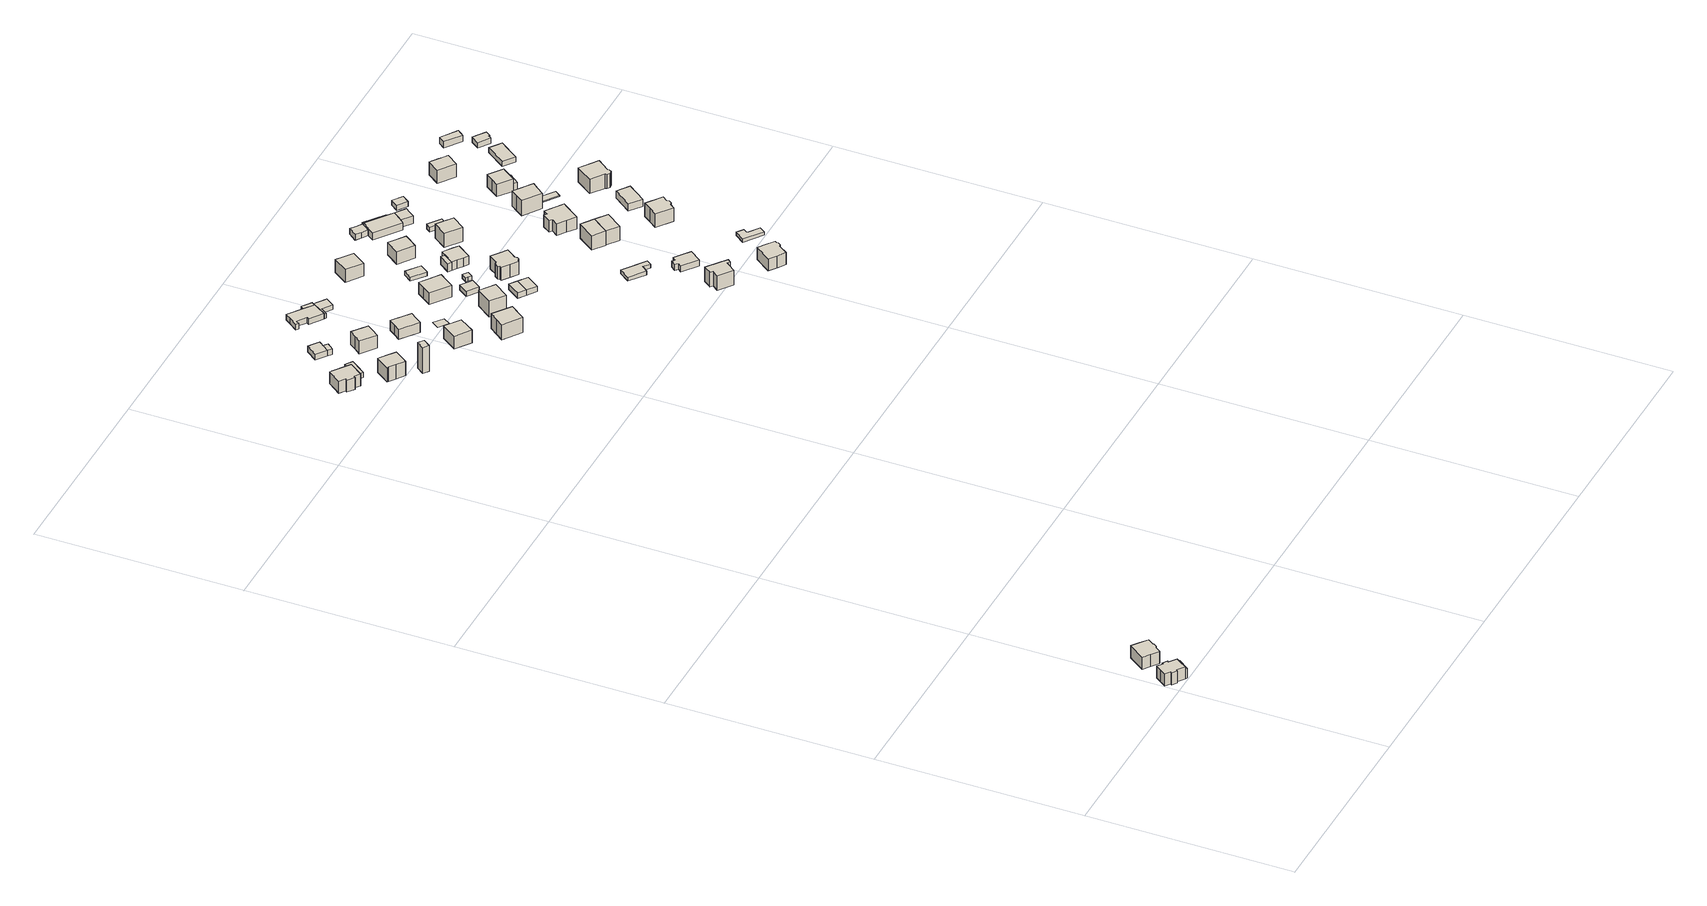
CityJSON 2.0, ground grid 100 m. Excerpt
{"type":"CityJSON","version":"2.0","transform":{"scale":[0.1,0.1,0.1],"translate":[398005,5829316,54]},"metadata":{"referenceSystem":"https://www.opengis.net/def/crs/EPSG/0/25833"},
"CityObjects":{
"building1":{"type":"Building","attributes":{"Gemeindeschluessel":"11000003","BezugspunktDach":"2200","function":"31001_1010","measuredHeight":8.02,"storeysAboveGround":1},"address":[{"country":"Germany","locality":"Berlin","thoroughfareNumber":"3","thoroughfareName":"Straße 64"}],"geometry":[{"type":"Solid","lod":"1","boundaries":[[[[0,1,2,3,4,5,6,7,8,9,10,11,12,13]],[[14,15,16,17,18,19,20,21,22,23,24,25,26,27]],[[14,27,13,12]],[[15,14,12,11]],[[16,15,11,10]],[[17,16,10,9]],[[18,17,9,8]],[[19,18,8,7]],[[20,19,7,6]],[[21,20,6,5]],[[22,21,5,4]],[[23,22,4,3]],[[24,23,3,2]],[[25,24,2,1]],[[26,25,1,0]],[[27,26,0,13]]]]}]},
"building2":{"type":"Building","attributes":{"Gemeindeschluessel":"11000003","BezugspunktDach":"2200","function":"51009_1610","measuredHeight":5.24,"storeysAboveGround":0},"address":[{"country":"Germany","locality":"Berlin"}],"geometry":[{"type":"Solid","lod":"1","boundaries":[[[[28,29,30,31]],[[32,33,34,35]],[[32,35,31,30]],[[33,32,30,29]],[[34,33,29,28]],[[35,34,28,31]]]]}]},
"building3":{"type":"Building","attributes":{"Gemeindeschluessel":"11000003","BezugspunktDach":"2200","function":"31001_1010","measuredHeight":7.69,"storeysAboveGround":1},"address":[{"country":"Germany","locality":"Berlin","thoroughfareNumber":"26","thoroughfareName":"Straße 70"}],"geometry":[{"type":"Solid","lod":"1","boundaries":[[[[36,37,38,39,40,41,42,43,44,45]],[[46,47,48,49,50,51,52,53,54,55]],[[46,55,45,44]],[[47,46,44,43]],[[48,47,43,42]],[[49,48,42,41]],[[50,49,41,40]],[[51,50,40,39]],[[52,51,39,38]],[[53,52,38,37]],[[54,53,37,36]],[[55,54,36,45]]]]}]},
"building4":{"type":"Building","attributes":{"Gemeindeschluessel":"11000003","BezugspunktDach":"2200","function":"31001_1010","measuredHeight":7,"storeysAboveGround":2},"address":[{"country":"Germany","locality":"Berlin","thoroughfareNumber":"57","thoroughfareName":"Straße 73"}],"geometry":[{"type":"Solid","lod":"1","boundaries":[[[[56,57,58,59,60,61,62,63,64,65,66]],[[67,68,69,70,71,72,73,74,75,76,77]],[[67,77,66,65]],[[68,67,65,64]],[[69,68,64,63]],[[70,69,63,62]],[[71,70,62,61]],[[72,71,61,60]],[[73,72,60,59]],[[74,73,59,58]],[[75,74,58,57]],[[76,75,57,56]],[[77,76,56,66]]]]}]},
"building5":{"type":"Building","attributes":{"Gemeindeschluessel":"11000003","BezugspunktDach":"2200","function":"51009_1610","measuredHeight":2.75,"storeysAboveGround":0},"address":[{"country":"Germany","locality":"Berlin"}],"geometry":[{"type":"Solid","lod":"1","boundaries":[[[[78,79,80,81]],[[82,83,69,68]],[[82,68,81,80]],[[83,82,80,79]],[[69,83,79,78]],[[68,69,78,81]]]]}]},
"building6":{"type":"Building","attributes":{"Gemeindeschluessel":"11000003","BezugspunktDach":"2200","function":"31001_2463","measuredHeight":2.77,"storeysAboveGround":1},"address":[{"country":"Germany","locality":"Berlin","thoroughfareNumber":"57 (3)","thoroughfareName":"Straße 73"}],"geometry":[{"type":"Solid","lod":"1","boundaries":[[[[84,85,86,87,79,78,88,89]],[[70,69,83,90,91,92,93,71]],[[70,71,89,88]],[[69,70,88,78]],[[83,69,78,79]],[[90,83,79,87]],[[91,90,87,86]],[[92,91,86,85]],[[93,92,85,84]],[[71,93,84,89]]]]}]},
"building7":{"type":"Building","attributes":{"Gemeindeschluessel":"11000003","BezugspunktDach":"2200","function":"31001_1010","measuredHeight":7.8,"storeysAboveGround":1},"address":[{"country":"Germany","locality":"Berlin","thoroughfareNumber":"59A","thoroughfareName":"Straße 73"}],"geometry":[{"type":"Solid","lod":"1","boundaries":[[[[94,95,96,97,98,99,100,101]],[[102,103,104,105,106,107,108,109]],[[102,109,101,100]],[[103,102,100,99]],[[104,103,99,98]],[[105,104,98,97]],[[106,105,97,96]],[[107,106,96,95]],[[108,107,95,94]],[[109,108,94,101]]]]}]},
"building8":{"type":"Building","attributes":{"Gemeindeschluessel":"11000003","BezugspunktDach":"2200","function":"31001_2463","measuredHeight":13.77,"storeysAboveGround":1},"address":[{"country":"Germany","locality":"Berlin","thoroughfareNumber":"61 (1)","thoroughfareName":"Straße 73"}],"geometry":[{"type":"Solid","lod":"1","boundaries":[[[[110,111,112,113]],[[114,115,116,117]],[[114,117,113,112]],[[115,114,112,111]],[[116,115,111,110]],[[117,116,110,113]]]]}]},
"building9":{"type":"Building","attributes":{"Gemeindeschluessel":"11000003","function":"31001_2723"},"address":[{"country":"Germany","locality":"Berlin","thoroughfareNumber":"57 (4)","thoroughfareName":"Straße 73"}],"children":["building9-1","building9-2"]},
"building9-1":{"type":"BuildingPart","attributes":{"BezugspunktDach":"2200","measuredHeight":3,"storeysAboveGround":1},"parents":["building9"],"geometry":[{"type":"MultiSurface","lod":"1","boundaries":[[[118,119,120,121]],[[122,123,124,118]],[[125,126,127,128]],[[129,130,131,127]],[[125,128,121,120]],[[126,125,120,119]],[[126,119,124,129,127]],[[128,127,118,121]],[[130,129,124,123]],[[131,130,123,122]],[[127,131,122,118]],[[124,132,118]]]}]},
"building9-2":{"type":"BuildingPart","attributes":{"BezugspunktDach":"2200","measuredHeight":3,"storeysAboveGround":1},"parents":["building9"],"geometry":[{"type":"Solid","lod":"1","boundaries":[[[[122,123,124,118]],[[129,130,131,127]],[[130,129,124,123]],[[131,130,123,122]],[[127,131,122,118]],[[129,127,118,124]]]]}]},
"building10":{"type":"Building","attributes":{"Gemeindeschluessel":"11000003","BezugspunktDach":"2200","function":"31001_1010","measuredHeight":8.94,"storeysAboveGround":1},"address":[{"country":"Germany","locality":"Berlin","thoroughfareNumber":"59","thoroughfareName":"Straße 73"}],"geometry":[{"type":"Solid","lod":"1","boundaries":[[[[133,134,135,136,137,138]],[[139,140,141,142,143,144]],[[139,144,138,137]],[[140,139,137,136]],[[141,140,136,135]],[[142,141,135,134]],[[143,142,134,133]],[[144,143,133,138]]]]}]},
"building11":{"type":"Building","attributes":{"Gemeindeschluessel":"11000003","BezugspunktDach":"2200","function":"31001_1010","measuredHeight":7.72,"storeysAboveGround":1},"address":[{"country":"Germany","locality":"Berlin","thoroughfareNumber":"63","thoroughfareName":"Straße 73"}],"geometry":[{"type":"Solid","lod":"1","boundaries":[[[[145,146,147,148]],[[149,150,151,152]],[[149,152,148,147]],[[150,149,147,146]],[[151,150,146,145]],[[152,151,145,148]]]]}]},
"building12":{"type":"Building","attributes":{"Gemeindeschluessel":"11000003","BezugspunktDach":"2200","function":"31001_1010","measuredHeight":6.73,"storeysAboveGround":1},"address":[{"country":"Germany","locality":"Berlin","thoroughfareNumber":"61","thoroughfareName":"Straße 73"}],"geometry":[{"type":"Solid","lod":"1","boundaries":[[[[153,154,155,156,157,158]],[[159,160,161,162,163,164]],[[159,164,158,157]],[[160,159,157,156]],[[161,160,156,155]],[[162,161,155,154]],[[163,162,154,153]],[[164,163,153,158]]]]}]},
"building13":{"type":"Building","attributes":{"Gemeindeschluessel":"11000003","function":"31001_2120"},"address":[{"country":"Germany","locality":"Berlin","thoroughfareNumber":"86 (2)","thoroughfareName":"Straße 62"}],"children":["building13-1","building13-2"]},
"building13-1":{"type":"BuildingPart","attributes":{"BezugspunktDach":"2200","measuredHeight":3.41,"storeysAboveGround":1},"parents":["building13"],"geometry":[{"type":"MultiSurface","lod":"1","boundaries":[[[165,166,167,168,169,170,171,172,173,174,175]],[[176,177,178,179,180,181,182,183,184,185,186]],[[176,186,175,174]],[[177,176,174,173]],[[178,177,173,172]],[[187,188,172,171]],[[180,179,171,170]],[[181,180,170,169]],[[182,181,169,168]],[[183,182,168,167]],[[184,183,167,166]],[[185,184,166,165]],[[186,185,165,175]],[[179,178,188,187]]]}]},
"building13-2":{"type":"BuildingPart","attributes":{"BezugspunktDach":"2200","measuredHeight":2.77,"storeysAboveGround":1},"parents":["building13"],"geometry":[{"type":"Solid","lod":"1","boundaries":[[[[187,189,190,191,188]],[[192,193,194,179,178]],[[192,178,188,191]],[[193,192,191,190]],[[194,193,190,189]],[[179,194,189,187]],[[178,179,187,188]]]]}]},
"building14":{"type":"Building","attributes":{"Gemeindeschluessel":"11000003","BezugspunktDach":"2200","function":"31001_1010","measuredHeight":9.02,"storeysAboveGround":1},"address":[{"country":"Germany","locality":"Berlin","thoroughfareNumber":"65","thoroughfareName":"Straße 73"}],"geometry":[{"type":"Solid","lod":"1","boundaries":[[[[195,196,197,198,199]],[[200,201,202,203,204]],[[200,204,199,198]],[[201,200,198,197]],[[202,201,197,196]],[[203,202,196,195]],[[204,203,195,199]]]]}]},
"building15":{"type":"Building","attributes":{"Gemeindeschluessel":"11000003","BezugspunktDach":"2200","function":"31001_2723","measuredHeight":0.019,"storeysAboveGround":1},"address":[{"country":"Germany","locality":"Berlin","thoroughfareNumber":"63 (1)","thoroughfareName":"Straße 73"}],"geometry":[{"type":"MultiSurface","lod":"1","boundaries":[[[205,206,207,208]]]}]},
"building16":{"type":"Building","attributes":{"Gemeindeschluessel":"11000003","BezugspunktDach":"2200","function":"31001_2723","measuredHeight":2.32,"storeysAboveGround":1},"address":[{"country":"Germany","locality":"Berlin","thoroughfareNumber":"86 (3)","thoroughfareName":"Straße 62"}],"geometry":[{"type":"Solid","lod":"1","boundaries":[[[[209,210,211,212,213,214,215]],[[216,217,218,219,220,221,222]],[[216,222,215,214]],[[217,216,214,213]],[[218,217,213,212]],[[219,218,212,211]],[[220,219,211,210]],[[221,220,210,209]],[[222,221,209,215]]]]}]},
"building17":{"type":"Building","attributes":{"Gemeindeschluessel":"11000003","BezugspunktDach":"2200","function":"31001_1010","measuredHeight":8.54,"storeysAboveGround":1},"address":[{"country":"Germany","locality":"Berlin","thoroughfareNumber":"65A","thoroughfareName":"Straße 73"}],"geometry":[{"type":"Solid","lod":"1","boundaries":[[[[223,224,225,226]],[[227,228,229,230]],[[227,230,226,225]],[[228,227,225,224]],[[229,228,224,223]],[[230,229,223,226]]]]}]},
"building18":{"type":"Building","attributes":{"Gemeindeschluessel":"11000003","BezugspunktDach":"2200","function":"31001_1010","measuredHeight":8.72,"storeysAboveGround":1},"address":[{"country":"Germany","locality":"Berlin","thoroughfareNumber":"37A","thoroughfareName":"Ingwäonenweg"}],"geometry":[{"type":"Solid","lod":"1","boundaries":[[[[231,232,233,234,235,236]],[[237,238,239,240,241,242]],[[237,242,236,235]],[[238,237,235,234]],[[239,238,234,233]],[[240,239,233,232]],[[241,240,232,231]],[[242,241,231,236]]]]}]},
"building19":{"type":"Building","attributes":{"Gemeindeschluessel":"11000003","BezugspunktDach":"2200","function":"31001_2463","measuredHeight":2.77,"storeysAboveGround":1},"address":[{"country":"Germany","locality":"Berlin","thoroughfareNumber":"37 (1)","thoroughfareName":"Ingwäonenweg"}],"geometry":[{"type":"Solid","lod":"1","boundaries":[[[[243,244,245,246]],[[247,248,249,250]],[[247,250,246,245]],[[248,247,245,244]],[[249,248,244,243]],[[250,249,243,246]]]]}]},
"building20":{"type":"Building","attributes":{"Gemeindeschluessel":"11000003","BezugspunktDach":"2200","function":"31001_2463","measuredHeight":2.79,"storeysAboveGround":1},"address":[{"country":"Germany","locality":"Berlin","thoroughfareNumber":"67 (1)","thoroughfareName":"Straße 73"}],"geometry":[{"type":"Solid","lod":"1","boundaries":[[[[251,252,253,254]],[[255,256,257,258]],[[255,258,254,253]],[[256,255,253,252]],[[257,256,252,251]],[[258,257,251,254]]]]}]},
"building21":{"type":"Building","attributes":{"Gemeindeschluessel":"11000003","BezugspunktDach":"2200","function":"31001_1010","measuredHeight":9.56,"storeysAboveGround":1},"address":[{"country":"Germany","locality":"Berlin","thoroughfareNumber":"41B","thoroughfareName":"Ingwäonenweg"}],"geometry":[{"type":"Solid","lod":"1","boundaries":[[[[259,260,261,262,263]],[[264,265,266,267,268]],[[264,268,263,262]],[[265,264,262,261]],[[266,265,261,260]],[[267,266,260,259]],[[268,267,259,263]]]]}]},
"building22":{"type":"Building","attributes":{"Gemeindeschluessel":"11000003","BezugspunktDach":"2200","function":"31001_1312","measuredHeight":2.81,"storeysAboveGround":1},"address":[{"country":"Germany","locality":"Berlin","thoroughfareNumber":"67","thoroughfareName":"Straße 73"}],"geometry":[{"type":"Solid","lod":"1","boundaries":[[[[269,270,252,251]],[[256,271,272,257]],[[256,257,251,252]],[[271,256,252,270]],[[272,271,270,269]],[[257,272,269,251]]]]}]},
"building23":{"type":"Building","attributes":{"Gemeindeschluessel":"11000003","BezugspunktDach":"2200","function":"31001_2723","measuredHeight":2.45,"storeysAboveGround":1},"address":[{"country":"Germany","locality":"Berlin","thoroughfareNumber":"37 (2)","thoroughfareName":"Ingwäonenweg"}],"geometry":[{"type":"Solid","lod":"1","boundaries":[[[[273,274,275,276,277,278]],[[279,280,281,282,283,284]],[[279,284,278,277]],[[280,279,277,276]],[[281,280,276,275]],[[282,281,275,274]],[[283,282,274,273]],[[284,283,273,278]]]]}]},
"building24":{"type":"Building","attributes":{"Gemeindeschluessel":"11000003","BezugspunktDach":"2200","function":"31001_2723","measuredHeight":2.11,"storeysAboveGround":1},"address":[{"country":"Germany","locality":"Berlin","thoroughfareNumber":"39 (2)","thoroughfareName":"Ingwäonenweg"}],"geometry":[{"type":"Solid","lod":"1","boundaries":[[[[285,286,287,288]],[[289,290,291,292]],[[289,292,288,287]],[[290,289,287,286]],[[291,290,286,285]],[[292,291,285,288]]]]}]},
"building25":{"type":"Building","attributes":{"Gemeindeschluessel":"11000003","BezugspunktDach":"2200","function":"31001_2723","measuredHeight":4.41,"storeysAboveGround":1},"address":[{"country":"Germany","locality":"Berlin","thoroughfareNumber":"39 (1)","thoroughfareName":"Ingwäonenweg"}],"geometry":[{"type":"Solid","lod":"1","boundaries":[[[[293,294,295,296]],[[297,298,299,300]],[[297,300,296,295]],[[298,297,295,294]],[[299,298,294,293]],[[300,299,293,296]]]]}]},
"building26":{"type":"Building","attributes":{"Gemeindeschluessel":"11000003","BezugspunktDach":"2200","function":"31001_1010","measuredHeight":8.09,"storeysAboveGround":1},"address":[{"country":"Germany","locality":"Berlin","thoroughfareNumber":"37","thoroughfareName":"Ingwäonenweg"}],"geometry":[{"type":"Solid","lod":"1","boundaries":[[[[301,302,303,304,305,306,307,308,309,310,311,312,313,314,315,316,317,318,319,320,321,322,323]],[[324,325,326,327,328,329,330,331,332,333,334,335,336,337,338,339,340,341,342,343,344,345,346]],[[324,346,323,322]],[[325,324,322,321]],[[326,325,321,320]],[[327,326,320,319]],[[328,327,319,318]],[[329,328,318,317]],[[330,329,317,316]],[[331,330,316,315]],[[332,331,315,314]],[[333,332,314,313]],[[334,333,313,312]],[[335,334,312,311]],[[336,335,311,310]],[[337,336,310,309]],[[338,337,309,308]],[[339,338,308,307]],[[340,339,307,306]],[[341,340,306,305]],[[342,341,305,304]],[[343,342,304,303]],[[344,343,303,302]],[[345,344,302,301]],[[346,345,301,323]]]]}]},
"building27":{"type":"Building","attributes":{"Gemeindeschluessel":"11000003","BezugspunktDach":"2200","function":"31001_1010","measuredHeight":4.84,"storeysAboveGround":1},"address":[{"country":"Germany","locality":"Berlin","thoroughfareNumber":"39","thoroughfareName":"Ingwäonenweg"}],"geometry":[{"type":"Solid","lod":"1","boundaries":[[[[347,348,349,350,351,352,353,354,355]],[[298,356,357,358,359,360,361,362,299]],[[298,299,355,354]],[[356,298,354,353]],[[357,356,353,352]],[[358,357,352,351]],[[359,358,351,350]],[[360,359,350,349]],[[361,360,349,348]],[[362,361,348,347]],[[299,362,347,355]]]]}]},
"building28":{"type":"Building","attributes":{"Gemeindeschluessel":"11000003","BezugspunktDach":"2200","function":"51009_1610","measuredHeight":3.45,"storeysAboveGround":0},"address":[{"country":"Germany","locality":"Berlin"}],"geometry":[{"type":"Solid","lod":"1","boundaries":[[[[363,364,365,366]],[[367,368,369,370]],[[367,370,366,365]],[[368,367,365,364]],[[369,368,364,363]],[[370,369,363,366]]]]}]},
"building29":{"type":"Building","attributes":{"Gemeindeschluessel":"11000003","BezugspunktDach":"2200","function":"31001_1010","measuredHeight":9.4,"storeysAboveGround":1},"address":[{"country":"Germany","locality":"Berlin","thoroughfareNumber":"41A","thoroughfareName":"Ingwäonenweg"}],"geometry":[{"type":"Solid","lod":"1","boundaries":[[[[371,372,373,374,375]],[[376,377,378,379,380]],[[376,380,375,374]],[[377,376,374,373]],[[378,377,373,372]],[[379,378,372,371]],[[380,379,371,375]]]]}]},
"building30":{"type":"Building","attributes":{"Gemeindeschluessel":"11000003","BezugspunktDach":"2200","function":"31001_1010","measuredHeight":9.26,"storeysAboveGround":1},"address":[{"country":"Germany","locality":"Berlin","thoroughfareNumber":"32","thoroughfareName":"Ingwäonenweg"}],"geometry":[{"type":"Solid","lod":"1","boundaries":[[[[381,382,383,384,385,386,387,388,389,390]],[[391,392,393,394,395,396,397,398,399,400]],[[391,400,390,389]],[[392,391,389,388]],[[393,392,388,387]],[[394,393,387,386]],[[395,394,386,385]],[[396,395,385,384]],[[397,396,384,383]],[[398,397,383,382]],[[399,398,382,381]],[[400,399,381,390]]]]}]},
"building31":{"type":"Building","attributes":{"Gemeindeschluessel":"11000003","BezugspunktDach":"2200","function":"31001_2463","measuredHeight":1.97,"storeysAboveGround":1},"address":[{"country":"Germany","locality":"Berlin","thoroughfareNumber":"34 (1)","thoroughfareName":"Ingwäonenweg"}],"geometry":[{"type":"Solid","lod":"1","boundaries":[[[[401,402,403,404,405,406]],[[407,408,409,410,411,412]],[[407,412,406,405]],[[408,407,405,404]],[[409,408,404,403]],[[410,409,403,402]],[[411,410,402,401]],[[412,411,401,406]]]]}]},
"building32":{"type":"Building","attributes":{"Gemeindeschluessel":"11000003","BezugspunktDach":"2200","function":"31001_1010","measuredHeight":3.19,"storeysAboveGround":1},"address":[{"country":"Germany","locality":"Berlin","thoroughfareNumber":"34","thoroughfareName":"Ingwäonenweg"}],"geometry":[{"type":"Solid","lod":"1","boundaries":[[[[413,414,415,416,417,418,419,420]],[[421,422,423,424,425,426,427,428]],[[421,428,420,419]],[[422,421,419,418]],[[423,422,418,417]],[[424,423,417,416]],[[425,424,416,415]],[[426,425,415,414]],[[427,426,414,413]],[[428,427,413,420]]]]}]},
"building33":{"type":"Building","attributes":{"Gemeindeschluessel":"11000003","BezugspunktDach":"2200","function":"31001_1010","measuredHeight":9.01,"storeysAboveGround":1},"address":[{"country":"Germany","locality":"Berlin","thoroughfareNumber":"41","thoroughfareName":"Ingwäonenweg"}],"geometry":[{"type":"Solid","lod":"1","boundaries":[[[[429,430,431,432,433]],[[434,435,436,437,438]],[[434,438,433,432]],[[435,434,432,431]],[[436,435,431,430]],[[437,436,430,429]],[[438,437,429,433]]]]}]},
"building34":{"type":"Building","attributes":{"Gemeindeschluessel":"11000003","BezugspunktDach":"2200","function":"31001_1010","measuredHeight":8.93,"storeysAboveGround":1},"address":[{"country":"Germany","locality":"Berlin","thoroughfareNumber":"32A","thoroughfareName":"Ingwäonenweg"}],"geometry":[{"type":"Solid","lod":"1","boundaries":[[[[439,440,441,442,443,444,445,446,447,448]],[[449,450,451,452,453,454,455,456,457,458]],[[449,458,448,447]],[[450,449,447,446]],[[451,450,446,445]],[[452,451,445,444]],[[453,452,444,443]],[[454,453,443,442]],[[455,454,442,441]],[[456,455,441,440]],[[457,456,440,439]],[[458,457,439,448]]]]}]},
"building35":{"type":"Building","attributes":{"Gemeindeschluessel":"11000003","function":"31001_1010"},"address":[{"country":"Germany","locality":"Berlin","thoroughfareNumber":"43","thoroughfareName":"Ingwäonenweg"}],"children":["building35-1","building35-2","building35-3","building35-4"]},
"building35-1":{"type":"BuildingPart","attributes":{"BezugspunktDach":"2200","measuredHeight":4.73,"storeysAboveGround":1},"parents":["building35"],"geometry":[{"type":"MultiSurface","lod":"1","boundaries":[[[459,460,461,462,463,464,465,466]],[[467,468,469,470,471,472,473,474]],[[467,474,466,465]],[[468,467,465,464]],[[475,476,468,464,463]],[[477,478,463,462]],[[471,470,462,461]],[[473,472,460,459]],[[474,473,459,466]],[[469,468,476,475]],[[470,469,479,478,477]],[[472,480,481,460]],[[471,461,481,480]]]}]},
"building35-2":{"type":"BuildingPart","attributes":{"BezugspunktDach":"2200","measuredHeight":3.29,"storeysAboveGround":1},"parents":["building35"],"geometry":[{"type":"MultiSurface","lod":"1","boundaries":[[[477,482,483,484,478]],[[485,486,487,470,469]],[[485,488,475,469,478,484]],[[486,485,484,483]],[[487,486,483,482]],[[470,487,482,477]],[[469,475,488,485,489]],[[469,470,477,478]]]}]},
"building35-3":{"type":"BuildingPart","attributes":{"BezugspunktDach":"2200","measuredHeight":4.66,"storeysAboveGround":1},"parents":["building35"],"geometry":[{"type":"MultiSurface","lod":"1","boundaries":[[[490,491,492,461,481,460]],[[480,471,493,494,495,472]],[[496,461,481,480,481,461]],[[493,471,461,492]],[[494,493,492,491]],[[495,494,491,490]],[[472,495,490,460]],[[480,472,460,481]],[[471,480,481,461,496]]]}]},
"building35-4":{"type":"BuildingPart","attributes":{"BezugspunktDach":"2200","measuredHeight":3.56,"storeysAboveGround":1},"parents":["building35"],"geometry":[{"type":"MultiSurface","lod":"1","boundaries":[[[497,498,476,488,499,500,501]],[[502,503,485,468,467,504,505]],[[502,505,501,500]],[[503,502,500,499]],[[485,503,499,488]],[[467,468,476,498]],[[504,467,498,497]],[[505,504,497,501]],[[468,469,475,476]],[[488,475,469,485]]]}]},
"building36":{"type":"Building","attributes":{"Gemeindeschluessel":"11000003","BezugspunktDach":"2200","function":"31001_2463","measuredHeight":2.58,"storeysAboveGround":1},"address":[{"country":"Germany","locality":"Berlin","thoroughfareNumber":"43 (1)","thoroughfareName":"Ingwäonenweg"}],"geometry":[{"type":"Solid","lod":"1","boundaries":[[[[506,507,508,509]],[[510,511,512,513]],[[510,513,509,508]],[[511,510,508,507]],[[512,511,507,506]],[[513,512,506,509]]]]}]},
"building37":{"type":"Building","attributes":{"Gemeindeschluessel":"11000003","BezugspunktDach":"2200","function":"31001_1010","measuredHeight":7.92,"storeysAboveGround":1},"address":[{"country":"Germany","locality":"Berlin","thoroughfareNumber":"38A","thoroughfareName":"Ingwäonenweg"}],"geometry":[{"type":"Solid","lod":"1","boundaries":[[[[514,515,516,517]],[[518,519,520,521]],[[518,521,517,516]],[[519,518,516,515]],[[520,519,515,514]],[[521,520,514,517]]]]}]},
"building38":{"type":"Building","attributes":{"Gemeindeschluessel":"11000003","BezugspunktDach":"2200","function":"31001_1010","measuredHeight":8.03,"storeysAboveGround":1},"address":[{"country":"Germany","locality":"Berlin","thoroughfareNumber":"38B","thoroughfareName":"Ingwäonenweg"}],"geometry":[{"type":"Solid","lod":"1","boundaries":[[[[522,523,515,514]],[[524,525,526,527]],[[524,527,514,515]],[[525,524,515,523]],[[526,525,523,522]],[[527,526,522,514]]]]}]},
"building39":{"type":"Building","attributes":{"Gemeindeschluessel":"11000003","BezugspunktDach":"2200","function":"31001_1010","measuredHeight":9.22,"storeysAboveGround":1},"address":[{"country":"Germany","locality":"Berlin","thoroughfareNumber":"40","thoroughfareName":"Ingwäonenweg"}],"geometry":[{"type":"Solid","lod":"1","boundaries":[[[[528,529,530,531,532,533,534,535,536,537]],[[538,539,540,541,542,543,544,545,546,547]],[[538,547,537,536]],[[539,538,536,535]],[[540,539,535,534]],[[541,540,534,533]],[[542,541,533,532]],[[543,542,532,531]],[[544,543,531,530]],[[545,544,530,529]],[[546,545,529,528]],[[547,546,528,537]]]]}]},
"building40":{"type":"Building","attributes":{"Gemeindeschluessel":"11000003","BezugspunktDach":"2200","function":"31001_2463","measuredHeight":2.62,"storeysAboveGround":1},"address":[{"country":"Germany","locality":"Berlin","thoroughfareNumber":"45 (1)","thoroughfareName":"Ingwäonenweg"}],"geometry":[{"type":"Solid","lod":"1","boundaries":[[[[548,549,550,551]],[[552,553,554,555]],[[552,555,551,550]],[[553,552,550,549]],[[554,553,549,548]],[[555,554,548,551]]]]}]},
"building41":{"type":"Building","attributes":{"Gemeindeschluessel":"11000003","BezugspunktDach":"2200","function":"31001_2723","measuredHeight":1.82,"storeysAboveGround":1},"address":[{"country":"Germany","locality":"Berlin","thoroughfareNumber":"34 (2)","thoroughfareName":"Ingwäonenweg"}],"geometry":[{"type":"Solid","lod":"1","boundaries":[[[[556,557,558,559,560,561]],[[562,563,564,565,566,567]],[[562,567,561,560]],[[563,562,560,559]],[[564,563,559,558]],[[565,564,558,557]],[[566,565,557,556]],[[567,566,556,561]]]]}]},
"building42":{"type":"Building","attributes":{"Gemeindeschluessel":"11000003","BezugspunktDach":"2200","function":"31001_1010","measuredHeight":9.68,"storeysAboveGround":1},"address":[{"country":"Germany","locality":"Berlin","thoroughfareNumber":"42","thoroughfareName":"Ingwäonenweg"}],"geometry":[{"type":"Solid","lod":"1","boundaries":[[[[568,569,570,571,572,573]],[[574,575,576,577,578,579]],[[574,579,573,572]],[[575,574,572,571]],[[576,575,571,570]],[[577,576,570,569]],[[578,577,569,568]],[[579,578,568,573]]]]}]},
"building43":{"type":"Building","attributes":{"Gemeindeschluessel":"11000003","BezugspunktDach":"2200","function":"31001_1010","measuredHeight":9.25,"storeysAboveGround":1},"address":[{"country":"Germany","locality":"Berlin","thoroughfareNumber":"38C","thoroughfareName":"Ingwäonenweg"}],"geometry":[{"type":"Solid","lod":"1","boundaries":[[[[580,581,582,583,584,585,586,587,588,589]],[[590,591,592,593,594,595,596,597,598,599]],[[590,599,589,588]],[[591,590,588,587]],[[592,591,587,586]],[[593,592,586,585]],[[594,593,585,584]],[[595,594,584,583]],[[596,595,583,582]],[[597,596,582,581]],[[598,597,581,580]],[[599,598,580,589]]]]}]},
"building44":{"type":"Building","attributes":{"Gemeindeschluessel":"11000003","BezugspunktDach":"2200","function":"31001_2723","measuredHeight":0.276,"storeysAboveGround":1},"address":[{"country":"Germany","locality":"Berlin","thoroughfareNumber":"42 (4)","thoroughfareName":"Ingwäonenweg"}],"geometry":[{"type":"Solid","lod":"1","boundaries":[[[[600,601,602,603]],[[604,605,606,607]],[[604,607,603,602]],[[605,604,602,601]],[[606,605,601,600]],[[607,606,600,603]]]]}]},
"building45":{"type":"Building","attributes":{"Gemeindeschluessel":"11000003","BezugspunktDach":"2200","function":"31001_1312","measuredHeight":4.43,"storeysAboveGround":1},"address":[{"country":"Germany","locality":"Berlin","thoroughfareNumber":"40 (1)","thoroughfareName":"Ingwäonenweg"}],"geometry":[{"type":"Solid","lod":"1","boundaries":[[[[608,609,610,611,612]],[[613,614,615,616,617]],[[613,617,612,611]],[[614,613,611,610]],[[615,614,610,609]],[[616,615,609,608]],[[617,616,608,612]]]]}]},
"building46":{"type":"Building","attributes":{"Gemeindeschluessel":"11000003","function":"31001_1010"},"address":[{"country":"Germany","locality":"Berlin","thoroughfareNumber":"44","thoroughfareName":"Ingwäonenweg"}],"children":["building46-1","building46-2"]},
"building46-1":{"type":"BuildingPart","attributes":{"BezugspunktDach":"2200","measuredHeight":9.13,"storeysAboveGround":1},"parents":["building46"],"geometry":[{"type":"MultiSurface","lod":"1","boundaries":[[[618,619,620,621,622,623]],[[624,625,626,627,628,629]],[[624,629,623,622]],[[625,624,622,621]],[[626,625,621,620]],[[630,631,632,626,620,619]],[[633,634,630,627,619,618]],[[629,628,618,623]],[[627,632,631,630]],[[628,635,627,630,634,633]]]}]},
"building46-2":{"type":"BuildingPart","attributes":{"BezugspunktDach":"2200","measuredHeight":4.22,"storeysAboveGround":1},"parents":["building46"],"geometry":[{"type":"MultiSurface","lod":"1","boundaries":[[[636,637,631,634]],[[632,638,639,628]],[[638,632,631,637]],[[639,638,637,636]],[[628,639,636,634]],[[632,627,630,631]],[[628,634,630,627,640]]]}]},
"building47":{"type":"Building","attributes":{"Gemeindeschluessel":"11000003","BezugspunktDach":"2200","function":"31001_1010","measuredHeight":9.73,"storeysAboveGround":1},"address":[{"country":"Germany","locality":"Berlin","thoroughfareNumber":"46","thoroughfareName":"Ingwäonenweg"}],"geometry":[{"type":"Solid","lod":"1","boundaries":[[[[641,642,643,644,645,646]],[[647,648,649,650,651,652]],[[647,652,646,645]],[[648,647,645,644]],[[649,648,644,643]],[[650,649,643,642]],[[651,650,642,641]],[[652,651,641,646]]]]}]},
"building48":{"type":"Building","attributes":{"Gemeindeschluessel":"11000003","BezugspunktDach":"2200","function":"31001_1010","measuredHeight":7.6,"storeysAboveGround":1},"address":[{"country":"Germany","locality":"Berlin","thoroughfareNumber":"42A","thoroughfareName":"Ingwäonenweg"}],"geometry":[{"type":"Solid","lod":"1","boundaries":[[[[653,654,655,656,657,658,659,660,661]],[[662,663,664,665,666,667,668,669,670]],[[662,670,661,660]],[[663,662,660,659]],[[664,663,659,658]],[[665,664,658,657]],[[666,665,657,656]],[[667,666,656,655]],[[668,667,655,654]],[[669,668,654,653]],[[670,669,653,661]]]]}]},
"building49":{"type":"Building","attributes":{"Gemeindeschluessel":"11000003","BezugspunktDach":"2200","function":"31001_2463","measuredHeight":2.65,"storeysAboveGround":1},"address":[{"country":"Germany","locality":"Berlin","thoroughfareNumber":"46 (1)","thoroughfareName":"Ingwäonenweg"}],"geometry":[{"type":"Solid","lod":"1","boundaries":[[[[671,672,673,674]],[[675,676,677,678]],[[675,678,674,673]],[[676,675,673,672]],[[677,676,672,671]],[[678,677,671,674]]]]}]},
"building50":{"type":"Building","attributes":{"Gemeindeschluessel":"11000003","BezugspunktDach":"2200","function":"31001_1312","measuredHeight":3.61,"storeysAboveGround":1},"address":[{"country":"Germany","locality":"Berlin","thoroughfareNumber":"48","thoroughfareName":"Ingwäonenweg"}],"geometry":[{"type":"Solid","lod":"1","boundaries":[[[[679,680,681,682,683]],[[684,685,686,687,688]],[[684,688,683,682]],[[685,684,682,681]],[[686,685,681,680]],[[687,686,680,679]],[[688,687,679,683]]]]}]},
"building51":{"type":"Building","attributes":{"Gemeindeschluessel":"11000003","BezugspunktDach":"2200","function":"31001_1312","measuredHeight":2.93,"storeysAboveGround":1},"address":[{"country":"Germany","locality":"Berlin","thoroughfareNumber":"48 (1)","thoroughfareName":"Ingwäonenweg"}],"geometry":[{"type":"Solid","lod":"1","boundaries":[[[[689,690,691,692,693,694]],[[695,696,697,698,699,700]],[[695,700,694,693]],[[696,695,693,692]],[[697,696,692,691]],[[698,697,691,690]],[[699,698,690,689]],[[700,699,689,694]]]]}]}
},
"vertices":[
[32,54,67],[28,47,67],[50,31,67],[55,38,67],[90,12,67],[109,40,67],[128,68,67],[93,93,67],[98,99,67],[75,115,67],[71,109,67],[46,127,67],[27,99,67],[7,72,67],[27,99,2],[46,127,2],[71,109,2],[75,115,2],[98,99,2],[93,93,2],[128,68,2],[109,40,2],[90,12,2],[55,38,2],[50,31,2],[28,47,2],[32,54,2],[7,72,2],
[99,6,55],[138,60,55],[128,68,55],[90,12,55],[128,68,3],[138,60,3],[99,6,3],[90,12,3],
[110,184,70],[145,159,70],[165,186,70],[171,187,70],[183,203,70],[182,209,70],[202,237,70],[167,263,70],[132,289,70],[74,209,70],[132,289,4],[167,263,4],[202,237,4],[182,209,4],[183,203,4],[171,187,4],[165,186,4],[145,159,4],[110,184,4],[74,209,4],
[488,4185,83],[482,4177,83],[515,4153,83],[521,4162,83],[548,4142,83],[575,4179,83],[596,4207,83],[594,4208,83],[535,4251,83],[508,4271,83],[460,4205,83],[508,4271,20],[535,4251,20],[594,4208,20],[596,4207,20],[575,4179,20],[548,4142,20],[521,4162,20],[515,4153,20],[482,4177,20],[488,4185,20],[460,4205,20],
[594,4208,48],[618,4242,48],[560,4285,48],[535,4251,48],[560,4285,20],[618,4242,20],
[608,4155,48],[638,4198,48],[661,4229,48],[626,4253,48],[596,4207,48],[575,4179,48],[626,4253,20],[661,4229,20],[638,4198,20],[608,4155,20],
[627,4043,97],[657,4021,97],[695,3994,97],[741,4058,97],[734,4063,97],[704,4086,97],[667,4113,97],[620,4048,97],[667,4113,20],[704,4086,20],[734,4063,20],[741,4058,20],[695,3994,20],[657,4021,20],[627,4043,20],[620,4048,20],
[769,3915,156],[796,3951,156],[770,3970,156],[743,3933,156],[770,3970,18],[796,3951,18],[769,3915,18],[743,3933,18],
[687,4362,50],[728,4418,50],[680,4453,50],[638,4397,50],[707,4347,50],[731,4379,50],[711,4394,50],[680,4453,20],[728,4418,20],[687,4362,20],[638,4397,20],[711,4394,20],[731,4379,20],[707,4347,20],[693,4370,50],
[826,4187,91],[849,4219,91],[872,4250,91],[802,4304,91],[779,4272,91],[756,4241,91],[779,4272,22],[802,4304,22],[872,4250,22],[849,4219,22],[826,4187,22],[756,4241,22],
[1040,3833,82],[1090,3906,82],[1019,3958,82],[968,3885,82],[1019,3958,14],[1090,3906,14],[1040,3833,14],[968,3885,14],
[1006,4065,76],[1029,4095,76],[1051,4124,76],[967,4189,76],[945,4159,76],[923,4129,76],[945,4159,22],[967,4189,22],[1051,4124,22],[1029,4095,22],[1006,4065,22],[923,4129,22],
[811,4554,53],[822,4570,53],[865,4539,53],[858,4528,53],[922,4484,53],[946,4521,53],[964,4547,53],[919,4580,53],[849,4631,53],[829,4604,53],[799,4563,53],[829,4604,24],[849,4631,24],[919,4580,24],[964,4547,24],[946,4521,24],[922,4484,24],[858,4528,24],[865,4539,24],[822,4570,24],[811,4554,24],[799,4563,24],[964,4547,51],[919,4580,51],
[973,4560,51],[976,4564,51],[933,4597,51],[933,4597,24],[976,4564,24],[973,4560,24],
[1192,3659,100],[1246,3734,100],[1162,3796,100],[1134,3758,100],[1107,3721,100],[1134,3758,19],[1162,3796,19],[1246,3734,19],[1192,3659,19],[1107,3721,19],
[1119,3976,22],[1140,4010,22],[1094,4044,22],[1072,4011,22],
[932,4477,48],[940,4488,48],[955,4509,48],[1000,4477,48],[1030,4519,48],[973,4560,48],[922,4484,48],[973,4560,25],[1030,4519,25],[1000,4477,25],[955,4509,25],[940,4488,25],[932,4477,25],[922,4484,25],
[1302,3788,106],[1357,3862,106],[1288,3912,106],[1234,3838,106],[1288,3912,20],[1357,3862,20],[1302,3788,20],[1234,3838,20],
[1294,4044,88],[1320,4081,88],[1347,4118,88],[1256,4184,88],[1229,4147,88],[1203,4110,88],[1229,4147,26],[1256,4184,26],[1347,4118,26],[1320,4081,26],[1294,4044,26],[1203,4110,26],
[1379,3952,50],[1412,3996,50],[1359,4034,50],[1326,3990,50],[1359,4034,23],[1412,3996,23],[1379,3952,23],[1326,3990,23],
[1442,3756,50],[1486,3818,50],[1451,3843,50],[1407,3781,50],[1451,3843,22],[1486,3818,22],[1442,3756,22],[1407,3781,22],
[1275,4454,95],[1325,4523,95],[1287,4550,95],[1250,4578,95],[1200,4509,95],[1250,4578,26],[1287,4550,26],[1325,4523,26],[1275,4454,26],[1200,4509,26],
[1487,3724,50],[1531,3786,50],[1531,3786,22],[1487,3724,22],
[1429,4025,48],[1442,4016,48],[1459,4040,48],[1447,4049,48],[1435,4058,48],[1417,4033,48],[1435,4058,26],[1447,4049,26],[1459,4040,26],[1442,4016,26],[1429,4025,26],[1417,4033,26],
[1393,4206,45],[1423,4247,45],[1357,4297,45],[1327,4256,45],[1357,4297,24],[1423,4247,24],[1393,4206,24],[1327,4256,24],
[1470,4123,68],[1506,4173,68],[1491,4184,68],[1454,4134,68],[1491,4184,26],[1506,4173,26],[1470,4123,26],[1454,4134,26],
[1530,3872,94],[1565,3846,94],[1569,3851,94],[1570,3851,94],[1570,3852,94],[1581,3854,94],[1588,3864,94],[1587,3875,94],[1587,3876,94],[1592,3884,94],[1606,3902,94],[1622,3924,94],[1586,3950,94],[1550,3976,94],[1522,3936,94],[1520,3936,94],[1520,3935,94],[1509,3933,94],[1496,3915,94],[1498,3905,94],[1497,3904,94],[1497,3903,94],[1494,3898,94],[1497,3903,25],[1497,3904,25],[1498,3905,25],[1496,3915,25],[1509,3933,25],[1520,3935,25],[1520,3936,25],[1522,3936,25],[1550,3976,25],[1586,3950,25],[1622,3924,25],[1606,3902,25],[1592,3884,25],[1587,3876,25],[1587,3875,25],[1588,3864,25],[1581,3854,25],[1570,3852,25],[1570,3851,25],[1569,3851,25],[1565,3846,25],[1530,3872,25],[1494,3898,25],
[1491,4107,72],[1518,4088,72],[1539,4073,72],[1589,4142,72],[1568,4158,72],[1541,4177,72],[1520,4192,72],[1506,4173,72],[1470,4123,72],[1520,4192,26],[1541,4177,26],[1568,4158,26],[1589,4142,26],[1539,4073,26],[1518,4088,26],[1491,4107,26],
[1604,3875,61],[1617,3894,61],[1606,3902,61],[1592,3884,61],[1606,3902,26],[1617,3894,26],[1604,3875,26],[1592,3884,26],
[1483,4303,96],[1530,4367,96],[1493,4394,96],[1456,4422,96],[1409,4357,96],[1456,4422,29],[1493,4394,29],[1530,4367,29],[1483,4303,29],[1409,4357,29],
[1887,2969,95],[1912,3001,95],[1924,3017,95],[1937,3008,95],[1949,3023,95],[1858,3093,95],[1833,3060,95],[1831,3057,95],[1844,3047,95],[1822,3018,95],[1844,3047,17],[1831,3057,17],[1833,3060,17],[1858,3093,17],[1949,3023,17],[1937,3008,17],[1924,3017,17],[1912,3001,17],[1887,2969,17],[1822,3018,17],
[1798,3344,37],[1821,3373,37],[1851,3349,37],[1867,3371,37],[1760,3450,37],[1724,3401,37],[1760,3450,17],[1867,3371,17],[1851,3349,17],[1821,3373,17],[1798,3344,17],[1724,3401,17],
[1894,3235,48],[1881,3218,48],[1953,3163,48],[1995,3219,48],[1923,3273,48],[1910,3257,48],[1896,3268,48],[1880,3246,48],[1896,3268,16],[1910,3257,16],[1923,3273,16],[1995,3219,16],[1953,3163,16],[1881,3218,16],[1894,3235,16],[1880,3246,16],
[1676,4163,107],[1723,4227,107],[1686,4255,107],[1648,4282,107],[1601,4217,107],[1648,4282,32],[1686,4255,32],[1723,4227,32],[1676,4163,32],[1601,4217,32],
[2078,2849,82],[2115,2823,82],[2146,2866,82],[2154,2868,82],[2166,2884,82],[2166,2893,82],[2171,2900,82],[2134,2927,82],[2098,2953,82],[2042,2876,82],[2098,2953,17],[2134,2927,17],[2171,2900,17],[2166,2893,17],[2166,2884,17],[2154,2868,17],[2146,2866,17],[2115,2823,17],[2078,2849,17],[2042,2876,17],
[1644,4434,71],[1658,4451,71],[1695,4497,71],[1667,4518,71],[1572,4588,71],[1547,4555,71],[1546,4555,71],[1524,4523,71],[1546,4555,31],[1547,4555,31],[1572,4588,31],[1667,4518,31],[1695,4497,31],[1658,4451,31],[1644,4434,31],[1524,4523,31],[1572,4588,61],[1547,4555,61],[1667,4518,64],[1572,4588,64],[1572,4588,50],[1677,4474,31],[1677,4474,71],
[1675,4529,64],[1581,4600,64],[1577,4595,64],[1577,4595,31],[1581,4600,31],[1675,4529,31],[1577,4595,61],[1576,4593,31],
[1708,4413,71],[1726,4438,71],[1744,4462,71],[1744,4462,31],[1726,4438,31],[1708,4413,31],[1695,4497,42],
[1520,4574,61],[1546,4555,61],[1550,4613,61],[1523,4632,61],[1492,4593,61],[1523,4632,31],[1550,4613,31],[1520,4574,31],[1492,4593,31],
[1739,4276,58],[1755,4298,58],[1695,4343,58],[1678,4321,58],[1695,4343,32],[1755,4298,32],[1739,4276,32],[1678,4321,32],
[1917,3592,98],[1976,3672,98],[1919,3713,98],[1861,3633,98],[1919,3713,21],[1976,3672,21],[1917,3592,21],[1861,3633,21],
[1974,3550,98],[2032,3631,98],[1976,3672,22],[2032,3631,22],[1974,3550,22],[1917,3592,22],
[1940,3787,81],[1980,3758,81],[2044,3847,81],[2003,3876,81],[1962,3904,81],[1948,3884,81],[1935,3894,81],[1909,3857,81],[1922,3847,81],[1899,3816,81],[1922,3847,17],[1909,3857,17],[1935,3894,17],[1948,3884,17],[1962,3904,17],[2003,3876,17],[2044,3847,17],[1980,3758,17],[1940,3787,17],[1899,3816,17],
[1805,4482,62],[1831,4517,62],[1785,4551,62],[1759,4515,62],[1785,4551,36],[1831,4517,36],[1805,4482,36],[1759,4515,36],
[2272,2998,35],[2291,3025,35],[2237,3064,35],[2250,3084,35],[2221,3107,35],[2185,3060,35],[2221,3107,17],[2250,3084,17],[2237,3064,17],[2291,3025,17],[2272,2998,17],[2185,3060,17],
[2033,3945,115],[2058,3978,115],[2083,4010,115],[1996,4073,115],[1973,4040,115],[1949,4006,115],[1973,4040,33],[1996,4073,33],[2083,4010,33],[2058,3978,33],[2033,3945,33],[1949,4006,33],
[2197,3394,94],[2214,3417,94],[2227,3419,94],[2232,3426,94],[2237,3433,94],[2235,3446,94],[2251,3469,94],[2177,3523,94],[2150,3486,94],[2123,3449,94],[2150,3486,22],[2177,3523,22],[2251,3469,22],[2235,3446,22],[2237,3433,22],[2232,3426,22],[2227,3419,22],[2214,3417,22],[2197,3394,22],[2123,3449,22],
[2150,3916,33],[2172,3945,33],[2095,4000,33],[2073,3972,33],[2095,4000,30],[2172,3945,30],[2150,3916,30],[2073,3972,30],
[2241,3561,60],[2306,3650,60],[2277,3671,60],[2248,3692,60],[2183,3604,60],[2248,3692,22],[2277,3671,22],[2306,3650,22],[2241,3561,22],[2183,3604,22],
[2091,4110,103],[2116,4144,103],[2141,4178,103],[2076,4226,103],[2052,4193,103],[2028,4160,103],[2052,4193,36],[2076,4226,36],[2141,4178,36],[2116,4144,36],[2091,4110,36],[2028,4160,36],[2116,4144,79],[2126,4158,79],[2126,4158,36],[2091,4110,38],[2091,4110,79],[2102,4125,36],
[2107,4098,79],[2144,4145,79],[2144,4145,36],[2107,4098,36],[2115,4143,36],
[2079,4375,113],[2121,4433,113],[2099,4449,113],[2083,4460,113],[2044,4488,113],[2003,4431,113],[2044,4488,42],[2083,4460,42],[2099,4449,42],[2121,4433,42],[2079,4375,42],[2003,4431,42],
[2283,3759,107],[2284,3751,107],[2296,3742,107],[2311,3744,107],[2319,3756,107],[2319,3765,107],[2362,3824,107],[2278,3885,107],[2219,3805,107],[2278,3885,31],[2362,3824,31],[2319,3765,31],[2319,3756,31],[2311,3744,31],[2296,3742,31],[2284,3751,31],[2283,3759,31],[2219,3805,31],
[2288,4187,66],[2357,4282,66],[2302,4322,66],[2233,4227,66],[2302,4322,40],[2357,4282,40],[2288,4187,40],[2233,4227,40],
[2323,4455,78],[2335,4471,78],[2347,4487,78],[2269,4541,78],[2248,4511,78],[2269,4541,44],[2347,4487,44],[2335,4471,44],[2323,4455,44],[2248,4511,44],
[2363,4339,71],[2374,4354,71],[2379,4351,71],[2396,4375,71],[2338,4416,71],[2309,4377,71],[2338,4416,42],[2396,4375,42],[2379,4351,42],[2374,4354,42],[2363,4339,42],[2309,4377,42]
]}
